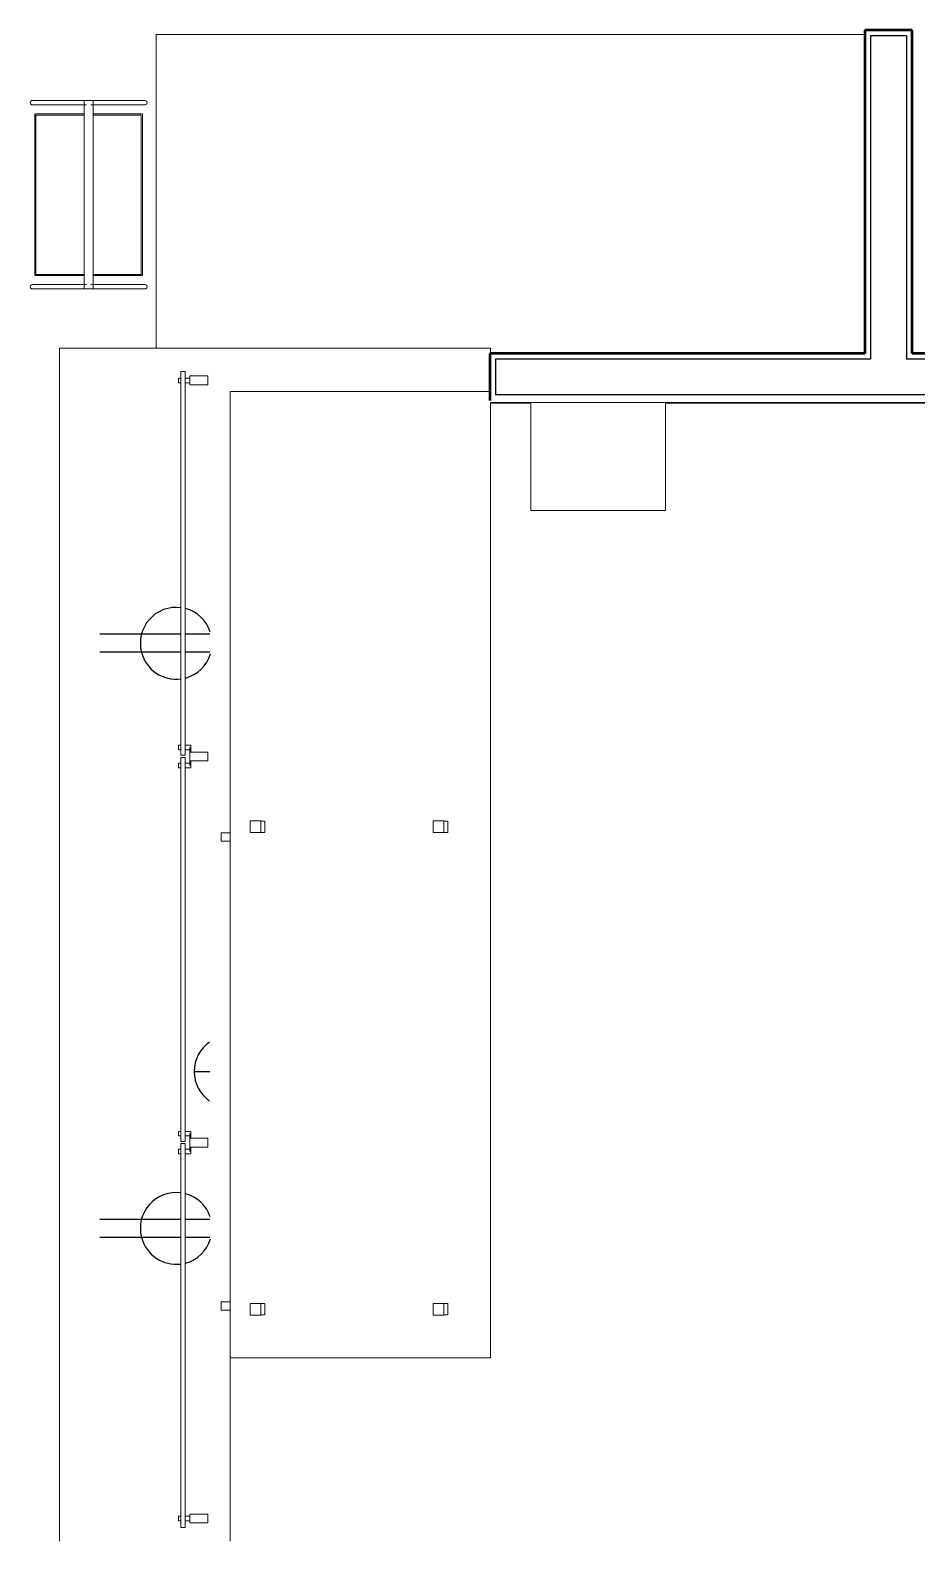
# Model space of a CAD drawing. Header units: inches. Extents: x -460 to 10305, y -938 to 5356.
# Drawn here: x 1268.5 to 1367.3, y 512.9 to 681 of the extents above; entities that cross this region are included whole.
import ezdxf

# ---------------------------------------------------------------- set-up
doc = ezdxf.new("R2010")
doc.units = ezdxf.units.IN
doc.header["$MEASUREMENT"] = 0
doc.layers.add('01-0263-G-DWG-BFP-ARCH$0$SP-CASE', color=11, linetype='Continuous', lineweight=13)
doc.layers.add('01-0263-G-DWG-BFP-ARCH$0$SP-FIXT', color=35, linetype='Continuous')
doc.layers.add('01-0263-G-DWG-BFP-ARCH$0$SP-WALL', color=7, linetype='Continuous')

# ---------------------------------------------------------------- blocks, each defined once
blk = doc.blocks.new('01-0263-G-DWG-BFP-ARCH', base_point=(1295.16, 1352.86))
at = {"layer": '01-0263-G-DWG-BFP-ARCH$0$SP-CASE'}
for p, q in [((2577.45, 2030.07), (2656.43, 2030.07)), ((2577.45, 1995.13), (2577.45, 2030.07)), ((2569.69, 2022.73), (2563.69, 2022.73)), ((2563.69, 2022.23), (2569.69, 2022.23)), ((2569.44, 2022.72), (2569.44, 2001.73)), ((2569.44, 2022.72), (2570.44, 2022.72)), ((2576.2, 2022.73), (2570.19, 2022.73)), ((2570.19, 2022.23), (2576.2, 2022.23)), ((2570.44, 2001.73), (2570.44, 2022.72)), ((2563.94, 2021.23), (2563.94, 2003.23)), ((2569.44, 2021.23), (2563.94, 2021.23)), ((2564.06, 2003.35), (2564.06, 2021.1)), ((2564.06, 2021.1), (2569.44, 2021.1)), ((2575.94, 2021.23), (2570.44, 2021.23)), ((2570.44, 2021.1), (2575.81, 2021.1)), ((2575.81, 2021.1), (2575.81, 2003.35)), ((2575.94, 2003.23), (2575.94, 2021.23)), ((2563.94, 2003.23), (2569.44, 2003.23)), ((2569.44, 2003.35), (2564.06, 2003.35)), ((2575.81, 2003.35), (2570.44, 2003.35)), ((2570.44, 2003.23), (2575.94, 2003.23)), ((2569.69, 2002.23), (2563.69, 2002.23)), ((2563.69, 2001.73), (2569.69, 2001.73)), ((2570.44, 2001.73), (2569.44, 2001.73)), ((2576.2, 2002.23), (2570.19, 2002.23)), ((2570.19, 2001.73), (2576.2, 2001.73)), ((2566.7, 1995.13), (2566.7, 1862.26)), ((2614.7, 1995.13), (2566.7, 1995.13)), ((2614.7, 1994.32), (2614.7, 1995.13)), ((2580.2, 1991.79), (2579.95, 1991.79)), ((2579.95, 1991.29), (2579.95, 1991.79)), ((2579.95, 1991.29), (2580.2, 1991.29)), ((2580.2, 1949.79), (2580.2, 1992.54)), ((2580.7, 1992.54), (2580.2, 1992.54)), ((2580.7, 1992.54), (2580.7, 1949.79)), ((2581.2, 1991.79), (2580.7, 1991.79)), ((2580.7, 1991.29), (2581.2, 1991.29)), ((2583.2, 1992.04), (2581.2, 1992.04)), ((2581.2, 1992.04), (2581.2, 1991.04)), ((2583.2, 1991.04), (2583.2, 1992.04)), ((2581.2, 1991.04), (2583.2, 1991.04)), ((2585.7, 1990.32), (2614.68, 1990.32)), ((2585.7, 1862.26), (2585.7, 1990.32)), ((2615.7, 1989.07), (2614.7, 1989.07)), ((2614.7, 1989.07), (2614.7, 1989.01)), ((2614.7, 1989.01), (2615.7, 1989.01)), ((2614.7, 1882.69), (2614.7, 1989.01)), ((2619.2, 1989.07), (2615.7, 1989.07)), ((2615.7, 1989.07), (2615.7, 1989.01)), ((2615.7, 1989.01), (2615.7, 1989.07)), ((2615.7, 1989.01), (2619.2, 1989.01)), ((2634.2, 1989.07), (2619.2, 1989.07)), ((2619.2, 1989.07), (2619.2, 1977.07)), ((2663.7, 1989.07), (2634.2, 1989.07)), ((2634.2, 1977.07), (2634.2, 1989.07)), ((2634.2, 1989.01), (2663.7, 1989.01)), ((2619.2, 1977.07), (2634.2, 1977.07)), ((2580.2, 1950.91), (2579.95, 1950.91)), ((2579.95, 1950.41), (2579.95, 1950.91)), ((2581.2, 1950.91), (2580.7, 1950.91)), ((2581.33, 1950.91), (2581.2, 1950.91)), ((2581.33, 1950.91), (2581.2, 1950.91)), ((2581.33, 1950.66), (2581.33, 1950.91)), ((2581.33, 1950.91), (2581.33, 1950.66)), ((2581.33, 1950.66), (2581.33, 1950.91)), ((2581.33, 1950.91), (2581.33, 1950.66)), ((2579.95, 1950.41), (2580.2, 1950.41)), ((2580.2, 1949.79), (2580.7, 1949.79)), ((2580.2, 1906.79), (2580.2, 1949.54)), ((2580.7, 1949.54), (2580.2, 1949.54)), ((2580.7, 1950.41), (2581.2, 1950.41)), ((2580.7, 1949.54), (2580.7, 1906.79)), ((2581.2, 1950.16), (2581.2, 1950.66)), ((2583.2, 1950.16), (2581.2, 1950.16)), ((2581.2, 1950.16), (2581.2, 1949.16)), ((2581.2, 1949.16), (2583.2, 1949.16)), ((2581.2, 1948.66), (2581.2, 1949.16)), ((2581.33, 1950.66), (2581.33, 1950.16)), ((2581.33, 1949.16), (2581.33, 1948.66)), ((2583.2, 1949.16), (2583.2, 1950.16)), ((2580.2, 1948.91), (2579.95, 1948.91)), ((2579.95, 1948.41), (2579.95, 1948.91)), ((2579.95, 1948.41), (2580.2, 1948.41)), ((2581.2, 1948.91), (2580.7, 1948.91)), ((2580.7, 1948.41), (2581.2, 1948.41)), ((2581.2, 1948.41), (2581.33, 1948.41)), ((2581.2, 1948.41), (2581.33, 1948.41)), ((2581.33, 1948.66), (2581.33, 1948.41)), ((2581.33, 1948.41), (2581.33, 1948.6)), ((2581.33, 1948.6), (2581.33, 1948.41)), ((2581.33, 1948.41), (2581.33, 1948.6)), ((2587.92, 1942.49), (2589.12, 1942.49)), ((2587.92, 1941.18), (2587.92, 1942.49)), ((2589.12, 1941.18), (2589.12, 1942.49)), ((2589.12, 1942.46), (2589.54, 1942.46)), ((2589.57, 1941.21), (2589.57, 1942.46)), ((2608.3, 1942.49), (2609.49, 1942.49)), ((2608.3, 1941.18), (2608.3, 1942.49)), ((2609.49, 1941.18), (2609.49, 1942.49)), ((2609.49, 1942.46), (2609.92, 1942.46)), ((2609.94, 1941.21), (2609.94, 1942.46)), ((2585.7, 1941.16), (2584.7, 1941.16)), ((2584.7, 1940.23), (2584.7, 1941.16)), ((2585.7, 1941.16), (2585.7, 1940.23)), ((2589.12, 1941.18), (2587.92, 1941.18)), ((2589.54, 1941.21), (2589.12, 1941.21)), ((2609.49, 1941.18), (2608.3, 1941.18)), ((2609.92, 1941.21), (2609.49, 1941.21)), ((2584.7, 1940.23), (2585.7, 1940.23)), ((2580.2, 1907.91), (2579.95, 1907.91)), ((2579.95, 1907.41), (2579.95, 1907.91)), ((2579.95, 1907.41), (2580.2, 1907.41)), ((2581.2, 1907.91), (2580.7, 1907.91)), ((2580.7, 1907.41), (2581.2, 1907.41)), ((2581.33, 1907.91), (2581.2, 1907.91)), ((2581.33, 1907.91), (2581.2, 1907.91)), ((2581.2, 1907.16), (2581.2, 1907.66)), ((2583.2, 1907.16), (2581.2, 1907.16)), ((2581.2, 1907.16), (2581.2, 1906.16)), ((2581.33, 1907.66), (2581.33, 1907.91)), ((2581.33, 1907.91), (2581.33, 1907.66)), ((2581.33, 1907.66), (2581.33, 1907.91)), ((2581.33, 1907.91), (2581.33, 1907.66)), ((2581.33, 1907.66), (2581.33, 1907.16)), ((2583.2, 1906.16), (2583.2, 1907.16)), ((2580.2, 1905.91), (2579.95, 1905.91)), ((2579.95, 1905.41), (2579.95, 1905.91)), ((2580.2, 1906.79), (2580.7, 1906.79)), ((2580.2, 1863.79), (2580.2, 1906.54)), ((2580.7, 1906.54), (2580.2, 1906.54)), ((2580.7, 1906.54), (2580.7, 1863.79)), ((2581.2, 1905.91), (2580.7, 1905.91)), ((2581.2, 1906.16), (2583.2, 1906.16)), ((2581.2, 1905.66), (2581.2, 1906.16)), ((2581.33, 1906.16), (2581.33, 1905.66)), ((2581.33, 1905.66), (2581.33, 1905.41)), ((2581.33, 1905.6), (2581.33, 1905.41)), ((2581.33, 1905.41), (2581.33, 1905.6)), ((2581.33, 1905.41), (2581.33, 1905.6)), ((2579.95, 1905.41), (2580.2, 1905.41)), ((2580.7, 1905.41), (2581.2, 1905.41)), ((2581.2, 1905.41), (2581.33, 1905.41)), ((2581.2, 1905.41), (2581.33, 1905.41)), ((2585.7, 1888.91), (2584.7, 1888.91)), ((2584.7, 1887.98), (2584.7, 1888.91)), ((2585.7, 1888.91), (2585.7, 1887.98)), ((2587.92, 1888.75), (2589.12, 1888.75)), ((2587.92, 1887.44), (2587.92, 1888.75)), ((2589.12, 1887.44), (2589.12, 1888.75)), ((2589.12, 1888.72), (2589.54, 1888.72)), ((2589.57, 1887.47), (2589.57, 1888.72)), ((2608.3, 1888.75), (2609.49, 1888.75)), ((2608.3, 1887.44), (2608.3, 1888.75)), ((2609.49, 1887.44), (2609.49, 1888.75)), ((2609.49, 1888.72), (2609.92, 1888.72)), ((2609.94, 1887.47), (2609.94, 1888.72)), ((2584.7, 1887.98), (2585.7, 1887.98)), ((2589.12, 1887.44), (2587.92, 1887.44)), ((2589.54, 1887.47), (2589.12, 1887.47)), ((2609.49, 1887.44), (2608.3, 1887.44)), ((2609.92, 1887.47), (2609.49, 1887.47)), ((2585.7, 1882.69), (2614.7, 1882.69)), ((2583.2, 1865.29), (2581.2, 1865.29)), ((2581.2, 1865.29), (2581.2, 1864.29)), ((2583.2, 1864.29), (2583.2, 1865.29)), ((2580.2, 1865.04), (2579.95, 1865.04)), ((2579.95, 1864.54), (2579.95, 1865.04)), ((2579.95, 1864.54), (2580.2, 1864.54)), ((2580.2, 1863.79), (2580.7, 1863.79)), ((2581.2, 1865.04), (2580.7, 1865.04)), ((2580.7, 1864.54), (2581.2, 1864.54)), ((2581.2, 1864.29), (2583.2, 1864.29))]:
    blk.add_line(p, q, dxfattribs=at)
for centre, major_axis, start_param, end_param in [((2563.69, 2022.48), (0, -0.25), 3.141593, 6.283185), ((2569.69, 2022.48), (0, 0.25), 1.570796, 1.832596), ((2570.19, 2022.48), (0, 0.25), 4.45059, 4.712389), ((2576.2, 2022.48), (0, -0.25), 0, 3.141593), ((2563.69, 2001.98), (0, 0.25), 0, 3.141593), ((2569.69, 2001.98), (0, 0.25), 1.570796, 1.832596), ((2570.19, 2001.98), (0, 0.25), 4.45059, 4.712389), ((2576.2, 2001.98), (0, -0.25), 0, 3.141593)]:
    blk.add_ellipse(centre, major_axis=major_axis, ratio=0.995585, start_param=start_param, end_param=end_param, dxfattribs=at)
at = {"layer": '01-0263-G-DWG-BFP-ARCH$0$SP-FIXT'}
for p, q in [((2580.2, 1963.27), (2571.2, 1963.27)), ((2583.45, 1963.27), (2580.7, 1963.27)), ((2580.2, 1961.27), (2571.2, 1961.27)), ((2583.45, 1961.27), (2580.7, 1961.27)), ((2581.7, 1914.57), (2583.45, 1914.57)), ((2580.2, 1898.1), (2571.2, 1898.1)), ((2583.45, 1898.1), (2580.7, 1898.1)), ((2580.2, 1896.1), (2571.2, 1896.1)), ((2583.45, 1896.1), (2580.7, 1896.1))]:
    blk.add_line(p, q, dxfattribs=at)
for centre, start, end in [((2579.7, 1962.27), 82.5858, 194.4775), ((2579.7, 1962.27), 18.6004, 75.1486), ((2579.7, 1962.27), 194.4775, 277.4449), ((2579.7, 1962.27), 284.7159, 342.9623), ((2585.7, 1914.57), 124.8319, 180), ((2585.7, 1914.57), 180, 235.1681), ((2579.7, 1897.1), 82.5858, 194.4775), ((2579.7, 1897.1), 18.6004, 75.1486), ((2579.7, 1897.1), 194.4775, 277.4449), ((2579.7, 1897.1), 284.7159, 342.9623)]:
    blk.add_arc(centre, 4, start, end, dxfattribs=at)
at = {"layer": '01-0263-G-DWG-BFP-ARCH$0$SP-WALL', "lineweight": 50}
for p, q in [((2661.64, 2030.56), (2656.39, 2030.56)), ((2656.39, 2030.56), (2656.39, 1994.56)), ((2661.64, 1994.56), (2661.64, 2030.56)), ((2656.39, 1994.56), (2614.64, 1994.56)), ((2614.64, 1994.56), (2614.64, 1989.31)), ((2759.41, 1994.56), (2661.64, 1994.56))]:
    blk.add_line(p, q, dxfattribs=at)
at = {"layer": '01-0263-G-DWG-BFP-ARCH$0$SP-WALL'}
for p, q in [((2661.01, 2029.93), (2657.01, 2029.93)), ((2657.01, 2029.93), (2657.01, 1993.93)), ((2661.01, 2029.93), (2661.01, 1993.93)), ((2615.26, 1993.93), (2615.26, 1989.93)), ((2657.01, 1993.93), (2615.26, 1993.93)), ((2760.03, 1993.93), (2661.01, 1993.93)), ((2760.03, 1989.93), (2615.26, 1989.93))]:
    blk.add_line(p, q, dxfattribs=at)

msp = doc.modelspace()

# ---------------------------------------------------------------- block references
msp.add_blockref('01-0263-G-DWG-BFP-ARCH', (0.26, 3.26))

doc.saveas('drawing.dxf')
